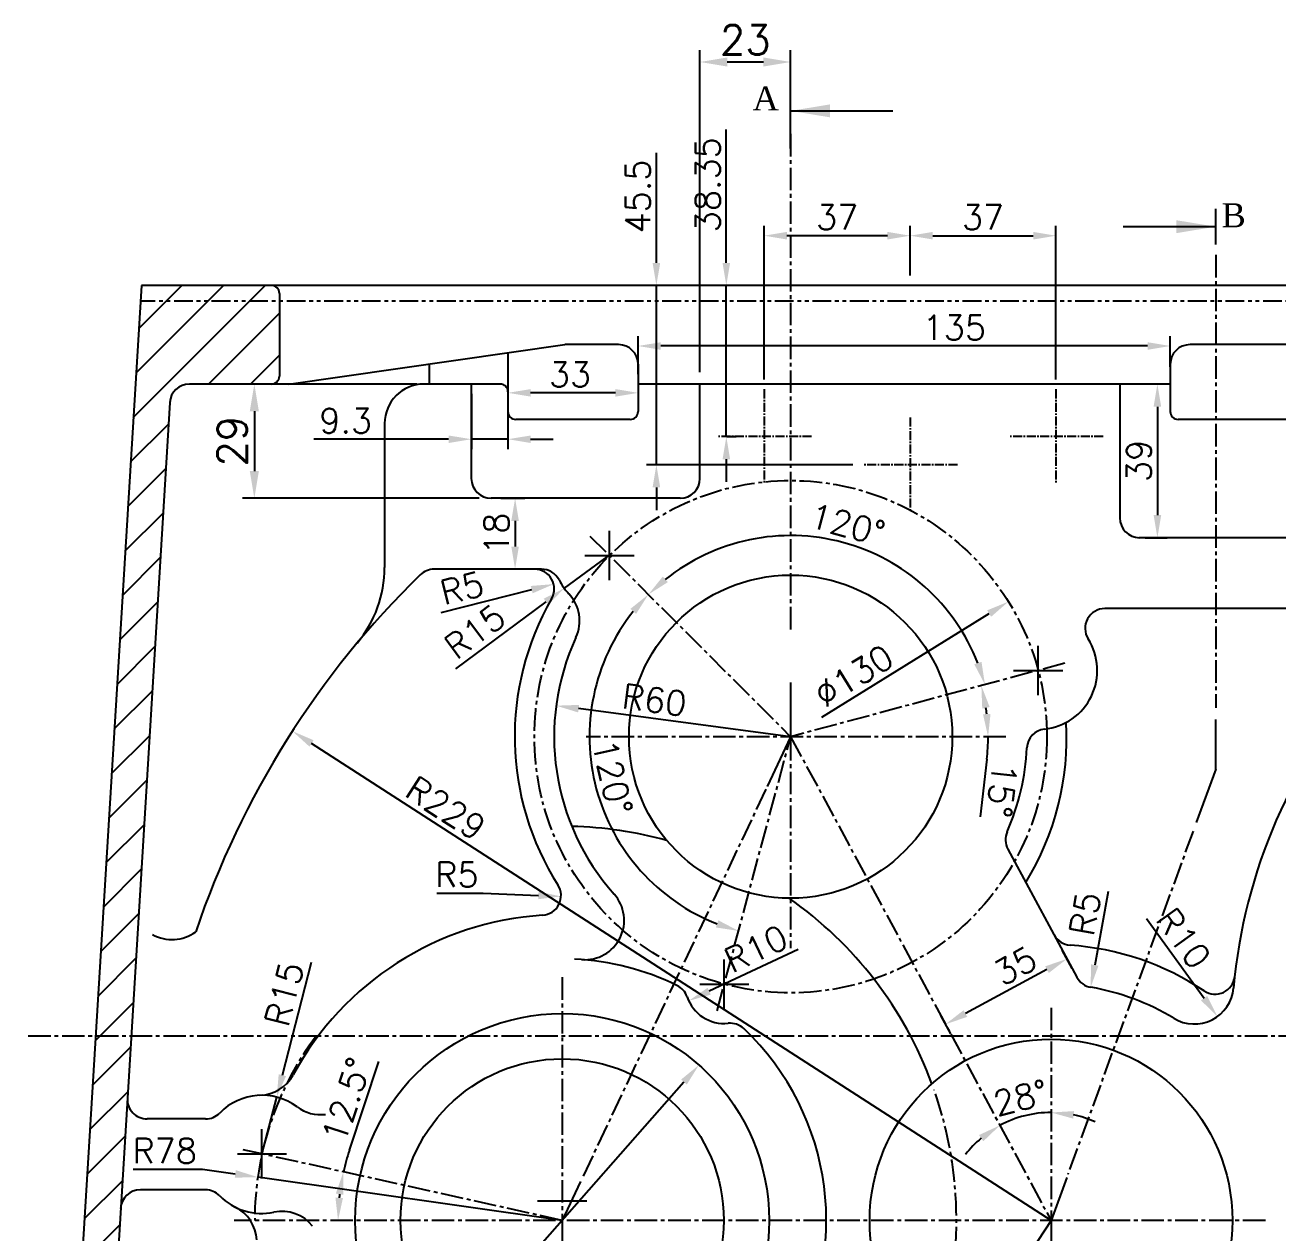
# Model space of a CAD drawing. Header units: millimetres. Extents: x -3508 to 12243, y -3609 to 4092.
# Drawn here: x 1922.4 to 2240.2, y -2531 to -2224.5 of the extents above; entities that cross this region are included whole.
import ezdxf

# ---------------------------------------------------------------- set-up
doc = ezdxf.new("R2010")
doc.units = ezdxf.units.MM
doc.header["$LTSCALE"] = 0.3
doc.header["$PDSIZE"] = -50
doc.linetypes.add('CENTER2', pattern=[28.575, 19.05, -3.175, 3.175, -3.175])
doc.linetypes.add('PHANTOM2', pattern=[31.75, 15.875, -3.175, 3.175, -3.175, 3.175, -3.175])
doc.layers.add('AM_5', color=3, linetype='Continuous', lineweight=25)
doc.layers.add('AM_8', color=1, linetype='Continuous', lineweight=25)
doc.layers.add('center', color=1, linetype='CENTER2')
doc.layers.add('CHAIN ...', color=8, linetype='PHANTOM2')
doc.styles.add('ROMANTIC', font='romantic.ttf')
doc.styles.add('rs', font='romans.shx')
doc.styles.get("Standard").update_dxf_attribs({"font": 'romans.shx', "width": 1.2})
doc.dimstyles.new('ISO-25', dxfattribs={"dimscale": 2.5, "dimtxt": 2.5, "dimasz": 2.5, "dimexe": 0.7, "dimexo": 0.625, "dimtad": 1, "dimdec": 3, "dimlfac": -1, "dimzin": 9, "dimdsep": 46, "dimtxsty": 'Standard', "dimcen": 2.5, "dimclrd": 1, "dimclre": 1, "dimclrt": 7, "dimazin": 0, "dimtfac": 0.65, "dimtdec": 3, "dimtmove": 0, "dimatfit": 3, "dimfxl": 0, "dimtolj": 1, "dimarcsym": 0})
doc.dimstyles.new('sarab', dxfattribs={"dimscale": 3, "dimtxt": 2.5, "dimasz": 2.3, "dimexe": 1, "dimexo": 1, "dimtad": 1, "dimdec": 3, "dimdsep": 46, "dimtxsty": 'rs', "dimcen": 0, "dimclrd": 1, "dimclre": 1, "dimclrt": 7, "dimadec": 3, "dimazin": 2, "dimtfac": 1, "dimtdec": 3, "dimtmove": 0, "dimatfit": 3, "dimfxl": 0, "dimarcsym": 0})
doc.dimstyles.new('sarab$0', dxfattribs={"dimscale": 3, "dimtxt": 2.5, "dimasz": 2.3, "dimexe": 1, "dimexo": 1, "dimtad": 1, "dimdec": 3, "dimdsep": 46, "dimtxsty": 'rs', "dimcen": 0, "dimclrd": 1, "dimclre": 1, "dimclrt": 7, "dimadec": 3, "dimazin": 2, "dimtfac": 1, "dimtdec": 3, "dimtmove": 0, "dimatfit": 3, "dimfxl": 0, "dimarcsym": 0})
doc.dimstyles.new('sarab$4', dxfattribs={"dimscale": 3, "dimtxt": 2.5, "dimasz": 2.3, "dimexe": 1, "dimexo": 1, "dimtad": 1, "dimdec": 3, "dimdsep": 46, "dimtxsty": 'rs', "dimcen": 0, "dimclrd": 1, "dimclre": 1, "dimclrt": 7, "dimadec": 3, "dimazin": 2, "dimtfac": 1, "dimtdec": 3, "dimtmove": 0, "dimatfit": 2, "dimfxl": 0, "dimarcsym": 0})

# ---------------------------------------------------------------- blocks, each defined once
blk = doc.blocks.new('*D930')
at = {"color": 1, "lineweight": -2, "transparency": 16777216}
for p, q in [((-581.42, -2342.33), (-581.42, -2332.68)), ((-446.42, -2340.43), (-446.42, -2332.68)), ((-452.17, -2335.18), (-575.67, -2335.18))]:
    blk.add_line(p, q, dxfattribs=at)
at = {"color": 1, "transparency": 16777216}
for points in [[(-575.67, -2334.23), (-575.67, -2336.14), (-581.42, -2335.18)], [(-452.17, -2334.23), (-452.17, -2336.14), (-446.42, -2335.18)]]:
    blk.add_solid(points, dxfattribs=at)
at = {"layer": 'Defpoints', "color": 0, "transparency": 16777216}
for p in [(-581.42, -2335.18), (-581.42, -2344.83), (-446.42, -2342.93)]:
    blk.add_point(p, dxfattribs=at)
at = {"color": 7, "transparency": 16777216, "insert": (-501.21, -2330.5), "char_height": 6.25, "attachment_point": 5, "style": 'rs'}
blk.add_mtext('135', dxfattribs=at)
blk = doc.blocks.new('*D931')
at = {"color": 1, "lineweight": -2, "transparency": 16777216}
for p, q in [((-587.17, -2347.07), (-608.67, -2347.07)), ((-581.42, -2347.33), (-581.42, -2349.57)), ((-614.42, -2349.33), (-614.42, -2349.57))]:
    blk.add_line(p, q, dxfattribs=at)
at = {"color": 1, "transparency": 16777216}
for points in [[(-608.67, -2346.12), (-608.67, -2348.03), (-614.42, -2347.07)], [(-587.17, -2346.12), (-587.17, -2348.03), (-581.42, -2347.07)]]:
    blk.add_solid(points, dxfattribs=at)
at = {"layer": 'Defpoints', "color": 0, "transparency": 16777216}
for p in [(-581.42, -2344.83), (-614.42, -2346.83), (-614.42, -2347.07)]:
    blk.add_point(p, dxfattribs=at)
at = {"color": 7, "transparency": 16777216, "insert": (-598.68, -2342.39), "char_height": 6.25, "attachment_point": 5, "style": 'rs'}
blk.add_mtext('33', dxfattribs=at)
blk = doc.blocks.new('*D932')
at = {"color": 1, "lineweight": -2, "transparency": 16777216}
for p, q in [((-448.92, -2344.83), (-452.19, -2344.83)), ((-449.69, -2350.58), (-449.69, -2378.08)), ((-452.8, -2383.83), (-447.19, -2383.83))]:
    blk.add_line(p, q, dxfattribs=at)
at = {"color": 1, "transparency": 16777216}
for points in [[(-450.65, -2350.58), (-448.73, -2350.58), (-449.69, -2344.83)], [(-450.65, -2378.08), (-448.73, -2378.08), (-449.69, -2383.83)]]:
    blk.add_solid(points, dxfattribs=at)
at = {"layer": 'Defpoints', "color": 0, "transparency": 16777216}
for p in [(-446.42, -2344.83), (-455.3, -2383.83), (-449.69, -2383.83)]:
    blk.add_point(p, dxfattribs=at)
at = {"color": 7, "transparency": 16777216, "insert": (-454.38, -2364.33), "char_height": 6.25, "attachment_point": 5, "rotation": 90, "style": 'rs'}
blk.add_mtext('39', dxfattribs=at)
blk = doc.blocks.new('*D933')
at = {"color": 1, "lineweight": -2, "transparency": 16777216}
for p, q in [((-623.72, -2347.33), (-623.72, -2361.34)), ((-614.42, -2349.33), (-614.42, -2361.34)), ((-629.47, -2358.84), (-663.69, -2358.84)), ((-614.42, -2358.84), (-623.72, -2358.84)), ((-608.67, -2358.84), (-602.92, -2358.84))]:
    blk.add_line(p, q, dxfattribs=at)
at = {"color": 1, "transparency": 16777216}
for points in [[(-629.47, -2357.89), (-629.47, -2359.8), (-623.72, -2358.84)], [(-608.67, -2357.89), (-608.67, -2359.8), (-614.42, -2358.84)]]:
    blk.add_solid(points, dxfattribs=at)
at = {"layer": 'Defpoints', "color": 0, "transparency": 16777216}
for p in [(-623.72, -2344.83), (-614.42, -2346.83), (-623.72, -2358.84)]:
    blk.add_point(p, dxfattribs=at)
at = {"color": 7, "transparency": 16777216, "insert": (-655.58, -2354.16), "char_height": 6.25, "attachment_point": 5, "style": 'rs'}
blk.add_mtext('9.3', dxfattribs=at)
blk = doc.blocks.new('*D934')
at = {"color": 1, "lineweight": -2, "transparency": 16777216}
for p, q in [((-616.22, -2373.83), (-610.12, -2373.83)), ((-612.62, -2379.58), (-612.62, -2386.08)), ((-608.43, -2391.83), (-615.12, -2391.83))]:
    blk.add_line(p, q, dxfattribs=at)
at = {"color": 1, "transparency": 16777216}
for points in [[(-613.58, -2379.58), (-611.66, -2379.58), (-612.62, -2373.83)], [(-613.58, -2386.08), (-611.66, -2386.08), (-612.62, -2391.83)]]:
    blk.add_solid(points, dxfattribs=at)
at = {"layer": 'Defpoints', "color": 0, "transparency": 16777216}
for p in [(-618.72, -2373.83), (-612.62, -2391.83), (-605.93, -2391.83)]:
    blk.add_point(p, dxfattribs=at)
at = {"color": 7, "transparency": 16777216, "insert": (-617.31, -2382.83), "char_height": 6.25, "attachment_point": 5, "rotation": 90, "style": 'rs'}
blk.add_mtext('18', dxfattribs=at)
blk = doc.blocks.new('*D937')
at = {"color": 1, "lineweight": -2, "transparency": 16777216}
blk.add_line((-476.67, -2557.08), (-506.44, -2602.43), dxfattribs=at)
at = {"color": 1, "transparency": 16777216}
blk.add_solid([(-507.24, -2601.9), (-505.64, -2602.96), (-509.6, -2607.24)], dxfattribs=at)
at = {"layer": 'Defpoints', "color": 0, "transparency": 16777216}
for p in [(-476.67, -2557.08), (-509.6, -2607.24)]:
    blk.add_point(p, dxfattribs=at)
at = {"color": 7, "transparency": 16777216, "insert": (-495.48, -2577.18), "char_height": 6.25, "attachment_point": 5, "rotation": 56.7187, "style": 'rs'}
blk.add_mtext('R60', dxfattribs=at)
blk = doc.blocks.new('*D939')
at = {"color": 1, "lineweight": -2, "transparency": 16777216}
for p, q in [((-671.66, -2520.24), (-664.24, -2491.53)), ((-676.84, -2540.33), (-673.09, -2525.8))]:
    blk.add_line(p, q, dxfattribs=at)
at = {"color": 1, "transparency": 16777216}
blk.add_solid([(-672.58, -2520), (-670.73, -2520.48), (-673.09, -2525.8)], dxfattribs=at)
at = {"layer": 'Defpoints', "color": 0, "transparency": 16777216}
for p in [(-673.09, -2525.8), (-676.84, -2540.33)]:
    blk.add_point(p, dxfattribs=at)
at = {"color": 7, "transparency": 16777216, "insert": (-671.18, -2499.65), "char_height": 6.25, "attachment_point": 5, "rotation": 75.5243, "style": 'rs'}
blk.add_mtext('R15', dxfattribs=at)
blk = doc.blocks.new('*D940')
at = {"color": 1, "lineweight": -2, "transparency": 16777216}
for p, q in [((-471.31, -2493.17), (-473.82, -2488.52)), ((-477.7, -2493.45), (-498.39, -2504.58)), ((-502.13, -2509.76), (-504.64, -2505.1))]:
    blk.add_line(p, q, dxfattribs=at)
at = {"color": 1, "transparency": 16777216}
for points in [[(-478.15, -2492.6), (-477.24, -2494.29), (-472.63, -2490.72)], [(-498.84, -2503.74), (-497.94, -2505.43), (-503.45, -2507.31)]]:
    blk.add_solid(points, dxfattribs=at)
at = {"layer": 'Defpoints', "color": 0, "transparency": 16777216}
for p in [(-470.13, -2495.37), (-503.45, -2507.31), (-500.95, -2511.96)]:
    blk.add_point(p, dxfattribs=at)
at = {"color": 7, "transparency": 16777216, "insert": (-485.76, -2492.47), "char_height": 6.25, "attachment_point": 5, "rotation": 28.2841, "style": 'rs'}
blk.add_mtext('35', dxfattribs=at)
blk = doc.blocks.new('*D941')
at = {"color": 1, "lineweight": -2, "transparency": 16777216}
for start, end in [(90, 118.2841), (65.8898, 77.9449), (130.3391, 142.3942)]:
    blk.add_arc((-476.67, -2557.08), 27.38, start, end, dxfattribs=at)
at = {"color": 1, "transparency": 16777216}
for points in [[(-471.06, -2531.25), (-470.85, -2529.35), (-476.67, -2529.7)], [(-494.94, -2535.42), (-493.86, -2537), (-489.65, -2532.97)]]:
    blk.add_solid(points, dxfattribs=at)
at = {"layer": 'Defpoints', "color": 0, "transparency": 16777216}
for p in [(-542.72, -2434.33), (-476.67, -2503.1), (-485.52, -2531.17), (-476.67, -2557.08), (-476.67, -2713.25)]:
    blk.add_point(p, dxfattribs=at)
at = {"color": 7, "transparency": 16777216, "insert": (-484.38, -2525.95), "char_height": 6.25, "attachment_point": 5, "rotation": 13.9119, "style": 'rs'}
blk.add_mtext('28%%D', dxfattribs=at)
blk = doc.blocks.new('*D942')
at = {"color": 1, "lineweight": -2, "transparency": 16777216}
for p, q in [((-512.42, -2317.33), (-512.42, -2304.69)), ((-506.67, -2307.19), (-481.17, -2307.19)), ((-475.42, -2343.68), (-475.42, -2304.69))]:
    blk.add_line(p, q, dxfattribs=at)
at = {"color": 1, "transparency": 16777216}
for points in [[(-506.67, -2306.23), (-506.67, -2308.15), (-512.42, -2307.19)], [(-481.17, -2306.23), (-481.17, -2308.15), (-475.42, -2307.19)]]:
    blk.add_solid(points, dxfattribs=at)
at = {"layer": 'Defpoints', "color": 0, "transparency": 16777216}
for p in [(-475.42, -2307.19), (-512.42, -2319.83), (-475.42, -2346.18)]:
    blk.add_point(p, dxfattribs=at)
at = {"color": 7, "transparency": 16777216, "insert": (-493.92, -2302.5), "char_height": 6.25, "attachment_point": 5, "style": 'rs'}
blk.add_mtext('37', dxfattribs=at)
blk = doc.blocks.new('*D943')
at = {"color": 1, "lineweight": -2, "transparency": 16777216}
for p, q in [((-549.42, -2343.68), (-549.42, -2304.69)), ((-518.17, -2307.19), (-543.67, -2307.19)), ((-512.42, -2317.33), (-512.42, -2304.69))]:
    blk.add_line(p, q, dxfattribs=at)
at = {"color": 1, "transparency": 16777216}
for points in [[(-543.67, -2306.23), (-543.67, -2308.15), (-549.42, -2307.19)], [(-518.17, -2306.23), (-518.17, -2308.15), (-512.42, -2307.19)]]:
    blk.add_solid(points, dxfattribs=at)
at = {"layer": 'Defpoints', "color": 0, "transparency": 16777216}
for p in [(-549.42, -2307.19), (-512.42, -2319.83), (-549.42, -2346.18)]:
    blk.add_point(p, dxfattribs=at)
at = {"color": 7, "transparency": 16777216, "insert": (-530.92, -2302.5), "char_height": 6.25, "attachment_point": 5, "style": 'rs'}
blk.add_mtext('37', dxfattribs=at)
blk = doc.blocks.new('*D944')
at = {"color": 1, "lineweight": -2, "transparency": 16777216}
for p, q in [((-559.04, -2314.08), (-559.04, -2280.2)), ((-551.92, -2319.83), (-561.54, -2319.83)), ((-559.04, -2358.18), (-559.04, -2319.83)), ((-558.92, -2358.18), (-556.54, -2358.18)), ((-559.04, -2363.93), (-559.04, -2369.68))]:
    blk.add_line(p, q, dxfattribs=at)
at = {"color": 1, "transparency": 16777216}
for points in [[(-560, -2314.08), (-558.08, -2314.08), (-559.04, -2319.83)], [(-560, -2363.93), (-558.08, -2363.93), (-559.04, -2358.18)]]:
    blk.add_solid(points, dxfattribs=at)
at = {"layer": 'Defpoints', "color": 0, "transparency": 16777216}
for p in [(-549.42, -2319.83), (-561.42, -2358.18), (-559.04, -2358.18)]:
    blk.add_point(p, dxfattribs=at)
at = {"color": 7, "transparency": 16777216, "insert": (-563.73, -2294.26), "char_height": 6.25, "attachment_point": 5, "rotation": 90, "style": 'rs'}
blk.add_mtext('38.35', dxfattribs=at)
blk = doc.blocks.new('*D945')
at = {"color": 1, "lineweight": -2, "transparency": 16777216}
for p, q in [((-576.78, -2314.08), (-576.78, -2286.15)), ((-551.92, -2319.83), (-579.28, -2319.83)), ((-576.78, -2365.33), (-576.78, -2319.83)), ((-526.92, -2365.33), (-579.28, -2365.33)), ((-576.78, -2371.08), (-576.78, -2376.83))]:
    blk.add_line(p, q, dxfattribs=at)
at = {"color": 1, "transparency": 16777216}
for points in [[(-577.74, -2314.08), (-575.82, -2314.08), (-576.78, -2319.83)], [(-577.74, -2371.08), (-575.82, -2371.08), (-576.78, -2365.33)]]:
    blk.add_solid(points, dxfattribs=at)
at = {"layer": 'Defpoints', "color": 0, "transparency": 16777216}
for p in [(-549.42, -2319.83), (-576.78, -2365.33), (-524.42, -2365.33)]:
    blk.add_point(p, dxfattribs=at)
at = {"color": 7, "transparency": 16777216, "insert": (-581.47, -2297.24), "char_height": 6.25, "attachment_point": 5, "rotation": 90, "style": 'rs'}
blk.add_mtext('45.5', dxfattribs=at)
blk = doc.blocks.new('*D946')
at = {"color": 1, "lineweight": -2, "transparency": 16777216}
for p, q in [((-588.12, -2387.73), (-600.17, -2396.67)), ((-604.79, -2400.09), (-627.73, -2417.12))]:
    blk.add_line(p, q, dxfattribs=at)
at = {"color": 1, "transparency": 16777216}
blk.add_solid([(-605.36, -2399.32), (-604.21, -2400.86), (-600.17, -2396.67)], dxfattribs=at)
at = {"layer": 'Defpoints', "color": 0, "transparency": 16777216}
for p in [(-588.12, -2387.73), (-600.17, -2396.67)]:
    blk.add_point(p, dxfattribs=at)
at = {"color": 7, "transparency": 16777216, "insert": (-622.81, -2407.64), "char_height": 6.25, "attachment_point": 5, "rotation": 36.5808, "style": 'rs'}
blk.add_mtext('R15', dxfattribs=at)
blk = doc.blocks.new('*D947')
at = {"color": 1, "lineweight": -2, "transparency": 16777216}
blk.add_line((-569.79, -2521.98), (-631.55, -2592.18), dxfattribs=at)
at = {"color": 1, "transparency": 16777216}
for points in [[(-570.51, -2521.34), (-569.07, -2522.61), (-566, -2517.66)], [(-632.27, -2591.55), (-630.83, -2592.81), (-635.35, -2596.5)]]:
    blk.add_solid(points, dxfattribs=at)
at = {"layer": 'Defpoints', "color": 0, "transparency": 16777216}
for p in [(-566, -2517.66), (-635.35, -2596.5)]:
    blk.add_point(p, dxfattribs=at)
at = {"color": 7, "transparency": 16777216, "insert": (-619.9, -2571.84), "char_height": 6.25, "attachment_point": 5, "rotation": 48.6619, "style": 'rs'}
blk.add_mtext('∅105', dxfattribs=at)
blk = doc.blocks.new('*D956')
at = {"color": 1, "lineweight": -2, "transparency": 16777216}
blk.add_line((-534.79, -2429.4), (-492.38, -2403.09), dxfattribs=at)
at = {"color": 1, "transparency": 16777216}
blk.add_solid([(-492.88, -2402.27), (-491.87, -2403.9), (-487.49, -2400.06)], dxfattribs=at)
at = {"layer": 'Defpoints', "color": 0, "transparency": 16777216}
for p in [(-487.49, -2400.06), (-597.95, -2468.6)]:
    blk.add_point(p, dxfattribs=at)
at = {"color": 7, "transparency": 16777216, "insert": (-526.7, -2418.87), "char_height": 6.25, "attachment_point": 5, "rotation": 31.8192, "style": 'rs'}
blk.add_mtext('∅130', dxfattribs=at)
blk = doc.blocks.new('*D957')
at = {"color": 1, "lineweight": -2, "transparency": 16777216}
blk.add_line((-476.67, -2557.08), (-664.26, -2436.04), dxfattribs=at)
at = {"color": 1, "transparency": 16777216}
blk.add_solid([(-663.74, -2435.23), (-664.78, -2436.85), (-669.1, -2432.92)], dxfattribs=at)
at = {"layer": 'Defpoints', "color": 0, "transparency": 16777216}
for p in [(-669.1, -2432.92), (-476.67, -2557.08)]:
    blk.add_point(p, dxfattribs=at)
at = {"color": 7, "transparency": 16777216, "insert": (-630.18, -2452.46), "char_height": 6.25, "attachment_point": 5, "rotation": 327.1692, "style": 'rs'}
blk.add_mtext('R229', dxfattribs=at)
blk = doc.blocks.new('*D958')
at = {"color": 1, "lineweight": -2, "transparency": 16777216}
blk.add_line((-631.37, -2402.79), (-608.4, -2397.01), dxfattribs=at)
at = {"color": 1, "transparency": 16777216}
blk.add_solid([(-608.64, -2396.08), (-608.17, -2397.94), (-602.83, -2395.61)], dxfattribs=at)
at = {"layer": 'Defpoints', "color": 0, "transparency": 16777216}
for p in [(-602.83, -2395.61), (-607.67, -2396.83)]:
    blk.add_point(p, dxfattribs=at)
at = {"color": 7, "transparency": 16777216, "insert": (-626.09, -2396.63), "char_height": 6.25, "attachment_point": 5, "rotation": 14.1237, "style": 'rs'}
blk.add_mtext('R5', dxfattribs=at)
blk = doc.blocks.new('*D959')
at = {"color": 1, "lineweight": -2, "transparency": 16777216}
blk.add_line((-462.22, -2473.58), (-465.59, -2492.27), dxfattribs=at)
at = {"color": 1, "transparency": 16777216}
blk.add_solid([(-466.54, -2492.1), (-464.65, -2492.44), (-466.61, -2497.93)], dxfattribs=at)
at = {"layer": 'Defpoints', "color": 0, "transparency": 16777216}
for p in [(-465.73, -2493.01), (-466.61, -2497.93)]:
    blk.add_point(p, dxfattribs=at)
at = {"color": 7, "transparency": 16777216, "insert": (-468.01, -2479.26), "char_height": 6.25, "attachment_point": 5, "rotation": 79.7717, "style": 'rs'}
blk.add_mtext('R5', dxfattribs=at)
blk = doc.blocks.new('*D960')
at = {"color": 1, "lineweight": -2, "transparency": 16777216}
blk.add_line((-452.47, -2480.47), (-437.85, -2500.69), dxfattribs=at)
at = {"color": 1, "transparency": 16777216}
blk.add_solid([(-437.07, -2500.13), (-438.63, -2501.25), (-434.48, -2505.35)], dxfattribs=at)
at = {"layer": 'Defpoints', "color": 0, "transparency": 16777216}
for p in [(-440.34, -2497.24), (-434.48, -2505.35)]:
    blk.add_point(p, dxfattribs=at)
at = {"color": 7, "transparency": 16777216, "insert": (-443.05, -2485.5), "char_height": 6.25, "attachment_point": 5, "rotation": 305.8794, "style": 'rs'}
blk.add_mtext('R10', dxfattribs=at)
blk = doc.blocks.new('*D919')
at = {"color": 1, "lineweight": -2, "transparency": 16777216}
blk.add_line((-540.82, -2488.3), (-563.39, -2498.92), dxfattribs=at)
at = {"color": 1, "transparency": 16777216}
blk.add_solid([(-563.8, -2498.06), (-562.98, -2499.79), (-568.59, -2501.37)], dxfattribs=at)
at = {"layer": 'Defpoints', "color": 0, "transparency": 16777216}
for p in [(-559.55, -2497.11), (-568.59, -2501.37)]:
    blk.add_point(p, dxfattribs=at)
at = {"color": 7, "transparency": 16777216, "insert": (-551.5, -2488.14), "char_height": 6.25, "attachment_point": 5, "rotation": 25.2068, "style": 'rs'}
blk.add_mtext('R10', dxfattribs=at)
blk = doc.blocks.new('*D952')
at = {"color": 1, "lineweight": -2, "transparency": 16777216}
blk.add_arc((-542.72, -2434.33), 51.04, 141.4587, 248.5413, dxfattribs=at)
at = {"color": 1, "transparency": 16777216}
for points in [[(-583.36, -2401.89), (-581.93, -2403.17), (-578.81, -2398.24)], [(-561.09, -2480.92), (-561.69, -2482.74), (-555.93, -2483.62)]]:
    blk.add_solid(points, dxfattribs=at)
at = {"layer": 'Defpoints', "color": 0, "transparency": 16777216}
for p in [(-593.65, -2383.4), (-542.72, -2434.33), (-542.72, -2434.33), (-584.53, -2463.6), (-561.36, -2503.9)]:
    blk.add_point(p, dxfattribs=at)
at = {"color": 7, "transparency": 16777216, "insert": (-587.92, -2444.61), "char_height": 6.25, "attachment_point": 5, "rotation": 282.8193, "style": 'rs'}
blk.add_mtext('120°', dxfattribs=at)
blk = doc.blocks.new('*D953')
at = {"color": 1, "lineweight": -2, "transparency": 16777216}
blk.add_arc((-542.72, -2434.33), 51.04, 21.4587, 128.5413, dxfattribs=at)
at = {"color": 1, "transparency": 16777216}
for points in [[(-573.88, -2395.12), (-575.16, -2393.69), (-578.81, -2398.24)], [(-494.31, -2415.36), (-496.13, -2415.96), (-493.43, -2421.12)]]:
    blk.add_solid(points, dxfattribs=at)
at = {"layer": 'Defpoints', "color": 0, "transparency": 16777216}
for p in [(-593.65, -2383.4), (-513.45, -2392.52), (-473.15, -2415.69), (-542.72, -2434.33), (-542.72, -2434.33)]:
    blk.add_point(p, dxfattribs=at)
at = {"color": 7, "transparency": 16777216, "insert": (-528.3, -2380.5), "char_height": 6.25, "attachment_point": 5, "rotation": 345, "style": 'rs'}
blk.add_mtext('120°', dxfattribs=at)
blk = doc.blocks.new('*D954')
at = {"color": 1, "lineweight": -2, "transparency": 16777216}
blk.add_line((-492.97, -2440.07), (-494.66, -2454.7), dxfattribs=at)
for start, end in [(6.5822, 8.4178), (353.4178, 360)]:
    blk.add_arc((-542.72, -2434.33), 50.08, start, end, dxfattribs=at)
at = {"color": 1, "transparency": 16777216}
for points in [[(-494.12, -2427.19), (-492.24, -2426.8), (-494.35, -2421.37)], [(-492.02, -2428.53), (-493.93, -2428.64), (-492.64, -2434.33)]]:
    blk.add_solid(points, dxfattribs=at)
at = {"layer": 'Defpoints', "color": 0, "transparency": 16777216}
for p in [(-473.15, -2415.69), (-493.4, -2425.63), (-594.58, -2434.33), (-542.72, -2434.33), (-488.11, -2434.33)]:
    blk.add_point(p, dxfattribs=at)
at = {"color": 7, "transparency": 16777216, "insert": (-489.16, -2447.92), "char_height": 6.25, "attachment_point": 5, "rotation": 263.4178, "style": 'rs'}
blk.add_mtext('15°', dxfattribs=at)
blk = doc.blocks.new('*D955')
at = {"color": 1, "lineweight": -2, "transparency": 16777216}
blk.add_line((-654.65, -2539.23), (-647.22, -2516.76), dxfattribs=at)
for start, end in [(161.7028, 167.5), (173.2972, 174.2028)]:
    blk.add_arc((-600.67, -2557.08), 56.85, start, end, dxfattribs=at)
at = {"color": 1, "transparency": 16777216}
for points in [[(-658.08, -2550.28), (-656.19, -2550.6), (-656.18, -2544.77)], [(-656.28, -2551.38), (-658.19, -2551.29), (-657.53, -2557.08)]]:
    blk.add_solid(points, dxfattribs=at)
at = {"layer": 'Defpoints', "color": 0, "transparency": 16777216}
for p in [(-681.88, -2539.07), (-657.38, -2552.95), (-683.86, -2557.08), (-600.67, -2557.08), (-422.31, -2557.08)]:
    blk.add_point(p, dxfattribs=at)
at = {"color": 7, "transparency": 16777216, "insert": (-655.39, -2526.52), "char_height": 6.25, "attachment_point": 5, "rotation": 71.7028, "style": 'rs'}
blk.add_mtext('12.5°', dxfattribs=at)
blk = doc.blocks.new('*D924')
at = {"color": 1, "lineweight": -2, "transparency": 16777216}
for p, q in [((-709.54, -2544.11), (-691.91, -2544.11)), ((-691.91, -2544.11), (-683.59, -2545.29)), ((-600.67, -2557.08), (-677.9, -2546.1))]:
    blk.add_line(p, q, dxfattribs=at)
at = {"color": 1, "transparency": 16777216}
blk.add_solid([(-683.45, -2544.34), (-683.72, -2546.24), (-677.9, -2546.1)], dxfattribs=at)
at = {"layer": 'Defpoints', "color": 0, "transparency": 16777216}
for p in [(-677.9, -2546.1), (-600.67, -2557.08)]:
    blk.add_point(p, dxfattribs=at)
at = {"color": 7, "transparency": 16777216, "insert": (-701.5, -2539.42), "char_height": 6.25, "attachment_point": 5, "style": 'rs'}
blk.add_mtext('R78', dxfattribs=at)
blk = doc.blocks.new('_DatumFilled')
at = {"color": 0, "linetype": 'ByBlock'}
blk.add_solid([(0, 0.577), (-1, 0), (0, -0.577)], dxfattribs=at)
blk = doc.blocks.new('*D925')
at = {"color": 1, "lineweight": -2, "transparency": 16777216}
for p, q in [((-632.43, -2474.02), (-620.75, -2474.02)), ((-620.75, -2474.02), (-606.71, -2474.61))]:
    blk.add_line(p, q, dxfattribs=at)
at = {"color": 1, "transparency": 16777216}
blk.add_solid([(-606.67, -2473.66), (-606.75, -2475.57), (-600.97, -2474.86)], dxfattribs=at)
at = {"layer": 'Defpoints', "color": 0, "transparency": 16777216}
for p in [(-605.96, -2474.65), (-600.97, -2474.86)]:
    blk.add_point(p, dxfattribs=at)
at = {"color": 7, "transparency": 16777216, "insert": (-627.37, -2469.33), "char_height": 6.25, "attachment_point": 5, "style": 'rs'}
blk.add_mtext('R5', dxfattribs=at)
blk = doc.blocks.new('*D918')
at = {"color": 1, "lineweight": -2, "transparency": 16777216}
blk.add_line((-542.72, -2434.33), (-596.5, -2427.21), dxfattribs=at)
at = {"color": 1, "transparency": 16777216}
blk.add_solid([(-596.38, -2426.26), (-596.63, -2428.17), (-602.2, -2426.46)], dxfattribs=at)
at = {"layer": 'Defpoints', "color": 0, "transparency": 16777216}
for p in [(-602.2, -2426.46), (-542.72, -2434.33)]:
    blk.add_point(p, dxfattribs=at)
at = {"color": 7, "transparency": 16777216, "insert": (-577.27, -2425.03), "char_height": 6.25, "attachment_point": 5, "rotation": 352.4669, "style": 'rs'}
blk.add_mtext('R60', dxfattribs=at)
blk = doc.blocks.new('*D950')
at = {"layer": 'AM_5', "color": 1, "lineweight": -2, "transparency": 16777216}
for p, q in [((-565.72, -2341.83), (-565.72, -2260.11)), ((-542.72, -2285.07), (-542.72, -2260.11)), ((-549.62, -2263.11), (-558.82, -2263.11))]:
    blk.add_line(p, q, dxfattribs=at)
at = {"layer": 'AM_5', "color": 1, "transparency": 16777216}
for points in [[(-558.82, -2261.96), (-558.82, -2264.26), (-565.72, -2263.11)], [(-549.62, -2261.96), (-549.62, -2264.26), (-542.72, -2263.11)]]:
    blk.add_solid(points, dxfattribs=at)
at = {"layer": 'Defpoints', "color": 0, "transparency": 16777216}
for p in [(-565.72, -2263.11), (-542.72, -2288.07), (-565.72, -2344.83)]:
    blk.add_point(p, dxfattribs=at)
at = {"layer": 'AM_5', "color": 7, "transparency": 16777216, "insert": (-554.22, -2257.48), "char_height": 7.5, "attachment_point": 5, "style": 'rs'}
blk.add_mtext('23', dxfattribs=at)
blk = doc.blocks.new('*D951')
at = {"layer": 'AM_5', "color": 1, "lineweight": -2, "transparency": 16777216}
for p, q in [((-637.42, -2344.83), (-681.76, -2344.83)), ((-678.76, -2351.73), (-678.76, -2366.93)), ((-621.72, -2373.83), (-681.76, -2373.83))]:
    blk.add_line(p, q, dxfattribs=at)
at = {"layer": 'AM_5', "color": 1, "transparency": 16777216}
for points in [[(-679.91, -2351.73), (-677.61, -2351.73), (-678.76, -2344.83)], [(-679.91, -2366.93), (-677.61, -2366.93), (-678.76, -2373.83)]]:
    blk.add_solid(points, dxfattribs=at)
at = {"layer": 'Defpoints', "color": 0, "transparency": 16777216}
for p in [(-634.42, -2344.83), (-678.76, -2373.83), (-618.72, -2373.83)]:
    blk.add_point(p, dxfattribs=at)
at = {"layer": 'AM_5', "color": 7, "transparency": 16777216, "insert": (-684.38, -2359.33), "char_height": 7.5, "attachment_point": 5, "rotation": 90, "style": 'rs'}
blk.add_mtext('29', dxfattribs=at)
blk = doc.blocks.new('A$C618F4EC0')
at = {"layer": 'AM_8'}
h = blk.add_hatch(dxfattribs=at)
h.set_pattern_fill('_U', color=2, scale=7.5, angle=45, style=0, pattern_type=0)
h.set_pattern_definition([(45, (-4343.4845, 207.352), (-5.303301, 5.303301), [])])
h.paths.add_polyline_path([(-381, 190.5), (-414, 190.5), (-414.2437, 186.5), (-379, 186.5), (-379, 188.5, 0.41421356)])
h.paths.add_polyline_path([(151.635, 186.5), (113.5, 186.5), (113.5, 167.5, 0.41421356), (115.5, 165.5), (137.3183, 165.5, -0.36881883), (147.1946, 157.0678), (167.8976, 26.6534, -0.03937884), (170, 0), (179, 0, 0.03937884), (176.7863, 28.0644)])
h.paths.add_polyline_path([(151, 190.5), (115.5, 190.5, 0.41421356), (113.5, 188.5), (113.5, 186.5), (151.635, 186.5)])
h.paths.add_polyline_path([(0, -198), (-17.5, -198, 0.41421356), (-14.5, -201), (0, -201)])
h.paths.add_polyline_path([(17.5, -198), (0, -198), (0, -201), (14.5, -201, 0.41421356)])
h.paths.add_polyline_path([(176.5244, -78.0265, 0.10442568), (179, -66.3023), (179, 0), (170, 0), (170, -13.5758, -0.04250087), (170, -14.4242), (170, -66.3023, -0.10442568), (168.2927, -74.388, -0.29694372), (0, -184), (0, -198), (17.5, -198), (17.5, -194.925, -0.38384576), (20.1862, -191.9414, 0.26865162)])
h.paths.add_polyline_path([(-358.8161, -166.3165), (-404.7978, -164.021, -0.39967831), (-420, -148.0409), (-420, -102.3487, -0.08215483), (-429, -63.5562), (-429, -148.0409, 0.39967831), (-405.2465, -173.0098), (-313.3329, -177.5983, -0.09692988)])
h.paths.add_polyline_path([(-416.5874, 0), (-425.6041, 0), (-429, -55.75), (-429, -63.5562, 0.08215483), (-420, -102.3487), (-420, -56.0239)])
h.paths.add_polyline_path([(-307.25, -168.8907), (-358.8161, -166.3165, 0.09692988), (-313.3329, -177.5983), (-307.25, -177.9019)])
h.paths.add_polyline_path([(-307.25, -168.8907), (-307.25, -177.9019), (-183.25, -184.0922), (-183.25, -175.081)])
h.paths.add_polyline_path([(-183.25, -175.081), (-183.25, -184.0922), (-20.4018, -192.2219, -0.40465535), (-17.5, -195.2202), (-17.5, -198), (0, -198), (0, -184, -0.0124707), (-9.1742, -183.7711)])
edge = h.paths.add_edge_path()
edge.add_line((-381, 165.5), (-401.8015, 165.5))
edge.add_arc((-401.8015, 160.5), 5, 90, 176.514209)
edge.add_line((-406.7922, 160.804), (-416.5874, 0))
edge.add_line((-416.5874, 0), (-425.6041, 0))
edge.add_line((-425.6041, 0), (-414.2437, 186.5))
edge.add_line((-414.2437, 186.5), (-379, 186.5))
edge.add_line((-379, 186.5), (-379, 167.5))
edge.add_arc((-381, 167.5), 2, 270, 360, ccw=False)
at = {"color": 2}
for p, q in [((-249.3, 230.305), (-249.3, 239.3218)), ((-249.3, 232.205), (-249.3, 239.205)), ((-141.4838, 200.9179), (-141.4838, 209.9348)), ((-414, 190.5), (-429, -55.75)), ((151, 190.5), (-414, 190.5)), ((-379, 188.5), (-379, 167.5)), ((-376.5794, 165.5), (-306.5794, 175.5)), ((-293, 175.5), (-306.5794, 175.5)), ((-95, 175.5), (-148, 175.5)), ((-321, 173.4399), (-321, 158.5)), ((-321, 173.4399), (-321, 158.5)), ((-321, 173.4399), (-321, 158.5)), ((-341, 170.5828), (-341, 165.5)), ((-288, 170.5), (-288, 158.5)), ((-153, 170.5), (-153, 158.5)), ((-376.5794, 165.5), (-401.8015, 165.5)), ((-323, 165.5), (-342.3, 165.5)), ((-330.3, 165.5), (-330.3, 141.5)), ((-153, 165.5), (-288, 165.5)), ((-272.3, 141.5), (-272.3, 165.5)), ((-165.8, 165.5), (-165.8, 131.5)), ((-406.7922, 160.804), (-420, -56.0239)), ((-290, 156.5), (-319, 156.5)), ((-92, 156.5), (-151, 156.5)), ((-352.3, 155.5), (-352.3, 118.9609)), ((-277.3, 136.5), (-325.3, 136.5)), ((-295.2619, 115.7119), (-295.2619, 128.2119)), ((-63, 126.5), (-161, 126.5)), ((-301.5119, 121.9619), (-289.0119, 121.9619)), ((-312.5098, 118.5), (-339.7618, 118.5)), ((-88.6228, 108.5), (-169.6031, 108.5)), ((-186.5148, 86.5732), (-186.5148, 99.0732)), ((-192.7648, 92.8232), (-180.2648, 92.8232)), ((-249.3, 89.7887), (-249.3, 76)), ((-141.4838, 67.7972), (-141.4838, 80.3825)), ((-249.3, 76), (-255.2703, 63.3537)), ((-141.4838, 67.7972), (-146.4274, 54.239)), ((-194.2014, 47.4667), (-176.7059, 14.9523)), ((-266.1232, 6.9648), (-266.1232, 19.4648)), ((-272.3732, 13.2148), (-259.8732, 13.2148)), ((-397.7029, -21), (-412.5527, -21)), ((-383.4011, -36.1177), (-383.4011, -23.6177)), ((-389.6511, -29.8677), (-377.1511, -29.8677)), ((-302.5783, -36.8545), (-307.25, -46.75)), ((-179.2709, -35.837), (-183.25, -46.75)), ((-397.7029, -39), (-414.2583, -39)), ((-313.5, -41.75), (-301, -41.75)), ((-307.25, -46.75), (-307.25, -56.0501)), ((-183.25, -46.75), (-183.25, -59.6748))]:
    blk.add_line(p, q, dxfattribs=at)
for centre, radius in [((-249.3, 76), 41), ((-307.25, -46.75), 52.5), ((-183.25, -46.75), 46), ((-307.25, -46.75), 41)]:
    blk.add_circle(centre, radius, dxfattribs=at)
for centre, radius, start, end in [((-381, 188.5), 2, 0, 90), ((-293, 170.5), 5, 0, 90), ((-148, 170.5), 5, 90, 180), ((-401.8015, 160.5), 5, 90, 176.514209), ((-381, 167.5), 2, 270, 0), ((-342.3, 155.5), 10, 90, 180), ((-323, 163.5), 2, 0, 90), ((-319, 158.5), 2, 180, 270), ((-290, 158.5), 2, 270, 0), ((-151, 158.5), 2, 180, 270), ((-325.3, 141.5), 5, 180, 270), ((-277.3, 141.5), 5, 270, 0), ((-160.8, 131.5), 5, 180, 270), ((-382.3, 118.9609), 30, 320.22232, 0), ((-339.7618, 113.5), 5, 90, 134.323863), ((-314.2519, 113.5), 5, 330, 90), ((-312.5098, 113.5), 5, 27.064934, 90), ((-183.25, -46.75), 229, 134.323863, 161.341117), ((-294.7, 122.6), 15, 207.064934, 223.507991), ((-312.832, 105.3886), 10, 335.175688, 43.507991), ((-249.3, 76), 70, 150, 212.520035), ((-169.6031, 103.5), 5, 90, 212.265149), ((-249.3, 76), 60, 155.175688, 221.742089), ((-186.5148, 92.8232), 15, 276.150117, 32.265149), ((0, 0), 137.5, 138.102767, 174.911138), ((-249.3, 75.6645), 70, 328.434433, 3.232677), ((-184.3721, 72.9383), 5, 96.150117, 177.300234), ((-249.3, 76), 60, 336.263925, 357.300234), ((-307.25, -46.75), 100, 20.29764, 20.29764), ((-307.25, -46.75), 100, 74.619339, 88.600394), ((-189.7984, 49.8359), 5, 156.263925, 208.284052), ((-312.5403, 35.6804), 5, 273.672123, 32.520035), ((-301.5305, 29.3955), 10, 265.704385, 41.742089), ((-307.25, -46.75), 100, 20.29764, 54.836879), ((-307.25, -46.75), 77.6, 93.672123, 151.547266), ((-406.2314, 34.5199), 10.0148, 240.235847, 306.932557), ((-178.0876, 28.0721), 5, 208.284052, 266.0531), ((-183.25, -46.75), 70, 56.301477, 86.0531), ((-307.25, -46.75), 66.36, 63.972529, 87.269291), ((-280.3251, 8.3871), 5, 18.774727, 63.972529), ((-172.3029, 17.3215), 5, 208.284052, 260.30418), ((-141.6383, 15.6476), 5, 236.301477, 353.695755), ((-266.1232, 13.2148), 10, 198.774727, 275.672229), ((-183.25, -46.75), 60, 58.733465, 80.30418), ((-146.9186, 13.0833), 10, 238.733465, 354.911138), ((-264.6407, -1.7117), 5, 46.587409, 95.672229), ((-307.25, -46.75), 67, 328.277516, 46.587409), ((-384.2688, -5.0144), 10, 271.94576, 331.547266), ((-412.5527, -16), 5, 176.514209, 270), ((-383.42, -30), 15, 53.451237, 135.572996), ((-368.5323, -9.9162), 10, 233.451237, 277.089547), ((-397.7029, -16), 5, 270, 315.572996), ((-414.2583, -44), 5, 90, 176.514209), ((-397.7029, -44), 5, 44.427004, 90), ((-383.42, -30), 15, 224.427004, 281.744545), ((-394.6725, -52.3245), 10, 3.648516, 63.250022), ((-378.3313, -54.4766), 10, 38.930054, 101.744545)]:
    blk.add_arc(centre, radius, start, end, dxfattribs=at)
at = {"layer": 'center', "color": 2}
for p, q in [((-249.3, 228.9691), (-249.3, 102.9495)), ((-141.4838, 198.2549), (-141.4838, 83.3033)), ((-300.2278, 126.9278), (-249.3, 76)), ((-179.7313, 94.6409), (-249.3, 76)), ((-194.6906, 76), (-301.1538, 76)), ((-267.9409, 6.4313), (-249.3, 76)), ((-249.3, 76), (-183.25, -46.75)), ((-249.3, 75.6645), (-249.3, 22.3254)), ((-255.5916, 62.673), (-302.1092, -35.8607)), ((-147.2327, 52.0304), (-178.9945, -35.079)), ((-307.25, 14.931), (-307.25, -46.75)), ((-183.25, 7.2288), (-183.25, -202.924)), ((188.8128, 0), (-443.4998, 0)), ((-307.25, -46.75), (-388.4623, -28.7457)), ((-128.8859, -46.75), (-390.4341, -46.75))]:
    blk.add_line(p, q, dxfattribs=at)
at = {"layer": 'center', "color": 2, "ltscale": 0.4}
for p, q in [((-256, 164.15), (-256, 140.15)), ((-182, 164.15), (-182, 140.15)), ((-219, 157), (-219, 133)), ((-244, 152.15), (-268, 152.15)), ((-170, 152.15), (-194, 152.15)), ((-207, 145), (-231, 145))]:
    blk.add_line(p, q, dxfattribs=at)
at = {"layer": 'center', "color": 2}
blk.add_circle((-249.3, 76), 65, dxfattribs=at)
for radius, start, end in [(78, 143.175999, 180), (100, 341.074636, 19.344383)]:
    blk.add_arc((-307.25, -46.75), radius, start, end, dxfattribs=at)
at = {"layer": 'CHAIN ...', "color": 2}
blk.add_line((151.5128, 186.5), (-414.2673, 186.5), dxfattribs=at)
at = {"color": 2, "style": 'ROMANTIC'}
for s, p in [('A', (-258.9538, 234.9294)), ('B', (-140.006, 205.2712))]:
    blk.add_text(s, height=6.1, dxfattribs=at).set_placement(p)
at = {"color": 2}
for base, p1, p2, angle, picture, middle, dimtype in [((-265.6201, 152.15), (-256, 190.5), (-268, 152.15), 90, '*D944', (-265.6201, 216.0625), 128), ((-283.3578, 145), (-256, 190.5), (-231, 145), 90, '*D945', (-283.3578, 213.0863), 128), ((-156.2698, 126.5), (-153, 165.5), (-161.875, 126.5), 90, '*D932', (-156.2698, 146), 128), ((-210.0309, 3.0206), (-176.7059, 14.9523), (-207.5272, -1.6322), 208.284052, '*D940', (-190.1207, 13.734), 129)]:
    dim = blk.add_linear_dim(base=base, p1=p1, p2=p2, angle=angle, dimstyle='sarab', override={"dimscale": 2.5, "dimdec": 2, "dimadec": 2, "dimtdec": 2, "dimatfit": 0}, dxfattribs=at)
    dim.commit()
    dim.dimension.update_dxf_attribs({"geometry": picture, "text_midpoint": middle, "dimtype": dimtype, "insert": (293.4226, 2510.3271)})
for base, p2, picture, middle in [((-256, 203.1357), (-256, 164.15), '*D943', (-237.5, 207.8232)), ((-182, 203.1357), (-182, 164.15), '*D942', (-200.5, 207.8232))]:
    dim = blk.add_linear_dim(base=base, p1=(-219, 190.5), p2=p2, dimstyle='sarab', override={"dimscale": 2.5, "dimdec": 2, "dimadec": 2, "dimtdec": 2, "dimatfit": 0}, dxfattribs=at)
    dim.commit()
    dim.dimension.update_dxf_attribs({"geometry": picture, "text_midpoint": middle, "insert": (293.4226, 2510.3271)})
for base, p1, p2, picture, middle in [((-288, 175.1422), (-153, 167.4011), (-288, 165.5), '*D930', (-207.7867, 175.1422)), ((-321, 163.2525), (-288, 165.5), (-321, 163.5), '*D931', (-305.2556, 163.2525)), ((-330.3, 151.483), (-321, 163.5), (-330.3, 165.5), '*D933', (-362.157, 151.483))]:
    dim = blk.add_linear_dim(base=base, p1=p1, p2=p2, dimstyle='sarab', override={"dimscale": 2.5, "dimdec": 2, "dimadec": 2, "dimtdec": 2, "dimatfit": 0}, dxfattribs=at)
    dim.commit()
    dim.dimension.update_dxf_attribs({"geometry": picture, "text_midpoint": middle, "dimtype": 128, "insert": (293.4226, 2510.3271)})
dim = blk.add_linear_dim(base=(-319.1976, 118.5), p1=(-325.3, 136.5), p2=(-312.5098, 118.5), angle=90, dimstyle='sarab', override={"dimscale": 2.5, "dimdec": 2, "dimadec": 2, "dimtdec": 2, "dimatfit": 0}, dxfattribs=at)
dim.commit()
dim.dimension.update_dxf_attribs({"geometry": '*D934', "text_midpoint": (-323.8851, 127.5), "insert": (293.4226, 2510.3271)})
for base, line1, line2, picture, middle in [((-220.0269, 117.8064), ((-300.2278, 126.9278), (-249.3, 76)), ((-179.7313, 94.6409), (-249.3, 76)), '*D953', (-234.8777, 129.8249)), ((-199.9815, 84.6962), ((-179.7313, 94.6409), (-249.3, 76)), ((-194.6906, 76), (-301.1538, 76)), '*D954', (-195.7385, 62.4046)), ((-363.9535, -42.6191), ((-128.8859, -46.75), (-390.4341, -46.75)), ((-307.25, -46.75), (-388.4623, -28.7457)), '*D955', (-361.9657, -16.1972))]:
    dim = blk.add_angular_dim_2l(base=base, line1=line1, line2=line2, dimstyle='sarab', override={"dimscale": 2.5, "dimdec": 2, "dimcen": 2.5, "dimadec": 2, "dimtdec": 2}, dxfattribs=at)
    dim.commit()
    dim.dimension.update_dxf_attribs({"geometry": picture, "text_midpoint": middle, "insert": (293.4226, 2510.3271)})
dim = blk.add_angular_dim_2l(base=(-291.1064, 46.7269), line1=((-267.9409, 6.4313), (-249.3, 76)), line2=((-300.2278, 126.9278), (-249.3, 76)), dimstyle='sarab', override={"dimscale": 2.5, "dimdec": 2, "dimcen": 2.5, "dimadec": 2, "dimtdec": 2}, dxfattribs=at)
dim.commit()
dim.dimension.update_dxf_attribs({"geometry": '*D952', "text_midpoint": (-299.064, 64.6762), "dimtype": 130, "insert": (293.4226, 2510.3271)})
for center, mpoint, dimstyle, override, picture, middle in [((-294.7, 122.6), (-306.7453, 113.6607), 'sarab', {"dimscale": 2.5, "dimdec": 2, "dimadec": 2, "dimtdec": 2, "dimatfit": 0}, '*D946', (-326.5973, 98.9276)), ((-314.2519, 113.5), (-309.403, 114.7201), 'sarab', {"dimscale": 2.5, "dimdec": 2, "dimadec": 2, "dimtdec": 2, "dimtmove": 1}, '*D958', (-331.525, 109.1537)), ((-249.3, 76), (-308.7822, 83.8659), 'sarab$4', {"dimscale": 2.5, "dimdec": 2, "dimadec": 2, "dimtdec": 2, "dimatfit": 0}, '*D918', (-284.4603, 80.6496)), ((-183.25, -46.75), (-375.6731, 77.4046), 'sarab', {"dimscale": 2.5, "dimdec": 2, "dimadec": 2, "dimtdec": 2, "dimatfit": 0}, '*D957', (-339.2951, 53.9329)), ((-312.5403, 35.6804), (-307.5447, 35.469), 'sarab', {"dimscale": 2.5, "dimtoh": 1, "dimdec": 2, "dimcen": 2.5, "dimadec": 1, "dimtdec": 2, "dimtmove": 1, "dimldrblk": 'DatumFilled'}, '*D925', (-327.3295, 36.3063)), ((-172.3029, 17.3215), (-173.1907, 12.401), 'sarab', {"dimscale": 2.5, "dimdec": 2, "dimadec": 2, "dimtdec": 2, "dimtmove": 1}, '*D959', (-169.9728, 30.235)), ((-146.9186, 13.0833), (-141.0578, 4.9808), 'sarab', {"dimscale": 2.5, "dimdec": 2, "dimadec": 2, "dimtdec": 2}, '*D960', (-153.4231, 22.0757)), ((-266.1232, 13.2148), (-275.171, 8.956), 'sarab', {"dimscale": 2.5, "dimdec": 2, "dimcen": 2.5, "dimadec": 2, "dimtdec": 2}, '*D919', (-256.0818, 17.9414)), ((-383.42, -30), (-379.6705, -15.4762), 'sarab', {"dimscale": 2.5, "dimdec": 2, "dimadec": 2, "dimtdec": 2, "dimatfit": 0}, '*D939', (-373.2204, 9.508)), ((-307.25, -46.75), (-384.4736, -35.7717), 'sarab', {"dimscale": 2.5, "dimtoh": 1, "dimdec": 2, "dimcen": 2.5, "dimadec": 1, "dimtdec": 2, "dimldrblk": 'DatumFilled'}, '*D924', (-398.4838, -33.78))]:
    dim = blk.add_radius_dim(center=center, mpoint=mpoint, dimstyle=dimstyle, override=override, dxfattribs=at)
    dim.commit()
    dim.dimension.update_dxf_attribs({"geometry": picture, "text_midpoint": middle, "dimtype": 132, "insert": (293.4226, 2510.3271)})
for p1, p2, override, picture, middle in [((-304.5316, 41.7294), (-194.0684, 110.2706), {"dimscale": 2.5, "dimdec": 2, "dimadec": 2, "dimtdec": 2}, '*D956', (-230.8085, 87.4738)), ((-272.5737, -7.3317), (-341.9263, -86.1683), {"dimscale": 2.5, "dimdec": 2, "dimadec": 2, "dimtdec": 2, "dimatfit": 0}, '*D947', (-322.9629, -64.6116))]:
    dim = blk.add_diameter_dim_2p(p1=p1, p2=p2, dimstyle='sarab', override=override, dxfattribs=at)
    dim.commit()
    dim.dimension.update_dxf_attribs({"geometry": picture, "text_midpoint": middle, "dimtype": 131, "insert": (293.4226, 2510.3271)})
dim = blk.add_angular_dim_2l(base=(-192.0987, -20.8401), line1=((-183.25, 7.2288), (-183.25, -202.924)), line2=((-249.3, 76), (-183.25, -46.75)), text='28%%D', dimstyle='sarab', override={"dimscale": 2.5, "dimdec": 2, "dimadec": 2, "dimtdec": 2, "dimatfit": 0}, dxfattribs=at)
dim.commit()
dim.dimension.update_dxf_attribs({"geometry": '*D941', "text_midpoint": (-189.8328, -20.1739), "dimtype": 130, "insert": (293.4226, 2510.3271)})
dim = blk.add_radius_dim(center=(-183.25, -46.75), mpoint=(-216.175, -96.9092), dimstyle='sarab', override={"dimscale": 2.5, "dimdec": 2, "dimadec": 2, "dimtdec": 2, "dimatfit": 0}, dxfattribs=at)
dim.commit()
dim.dimension.update_dxf_attribs({"geometry": '*D937', "text_midpoint": (-202.0535, -66.8539), "insert": (293.4226, 2510.3271)})
at = {"layer": 'AM_5', "color": 2}
dim = blk.add_linear_dim(base=(-272.3, 247.22), p1=(-249.3, 222.2611), p2=(-272.3, 165.5), dimstyle='sarab$0', dxfattribs=at)
dim.commit()
dim.dimension.update_dxf_attribs({"geometry": '*D950', "text_midpoint": (-260.8, 252.845), "insert": (293.4226, 2510.3271)})
dim = blk.add_linear_dim(base=(-385.3326, 136.5), p1=(-341, 165.5), p2=(-325.3, 136.5), angle=90, dimstyle='sarab$0', dxfattribs=at)
dim.commit()
dim.dimension.update_dxf_attribs({"geometry": '*D951', "text_midpoint": (-390.9576, 151), "insert": (293.4226, 2510.3271)})
at = {"color": 2}
for points in [[(-249.3, 234.8134), (-223.4075, 234.8134)], [(-141.4838, 205.4264), (-164.9898, 205.4264)]]:
    blk.add_leader(points, dimstyle='ISO-25', override={"dimscale": 2, "dimasz": 5}, dxfattribs=at)

msp = doc.modelspace()

# ---------------------------------------------------------------- block references
msp.add_blockref('A$C618F4EC0', (2365.8602, -2481.0486))

doc.saveas('drawing.dxf')
